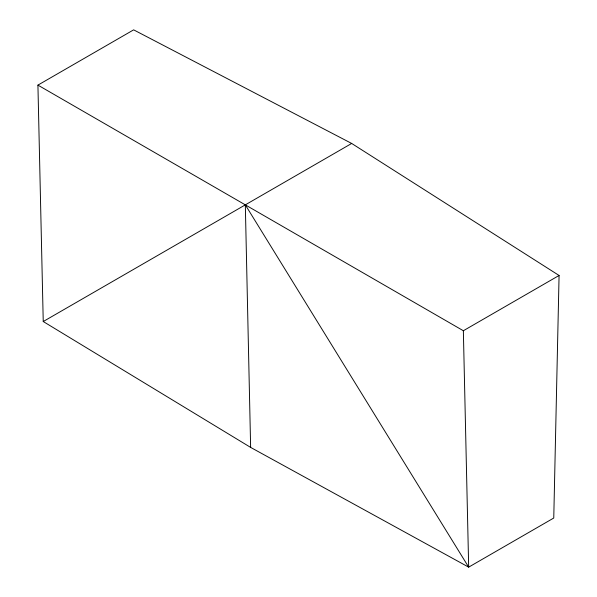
<?xml version="1.0" encoding="UTF-8"?>
<svg xmlns="http://www.w3.org/2000/svg" width="597" height="597" viewBox="0 0 597 597"><rect width="100%" height="100%" fill="white"/><g stroke="black" fill="none" stroke-linecap="round" stroke-linejoin="round"><path stroke-width="0.9" d="M559.076 275.471L553.762 518.024L468.675 567.15L250.636 447.407L43.238 321.529L37.924 85.117L133.646 29.85L351.678 143.452L559.076 275.471L463.354 330.738L37.924 85.117M43.238 321.529L351.678 143.452M463.354 330.738L468.675 567.15L245.322 204.853L250.636 447.407"/></g></svg>
